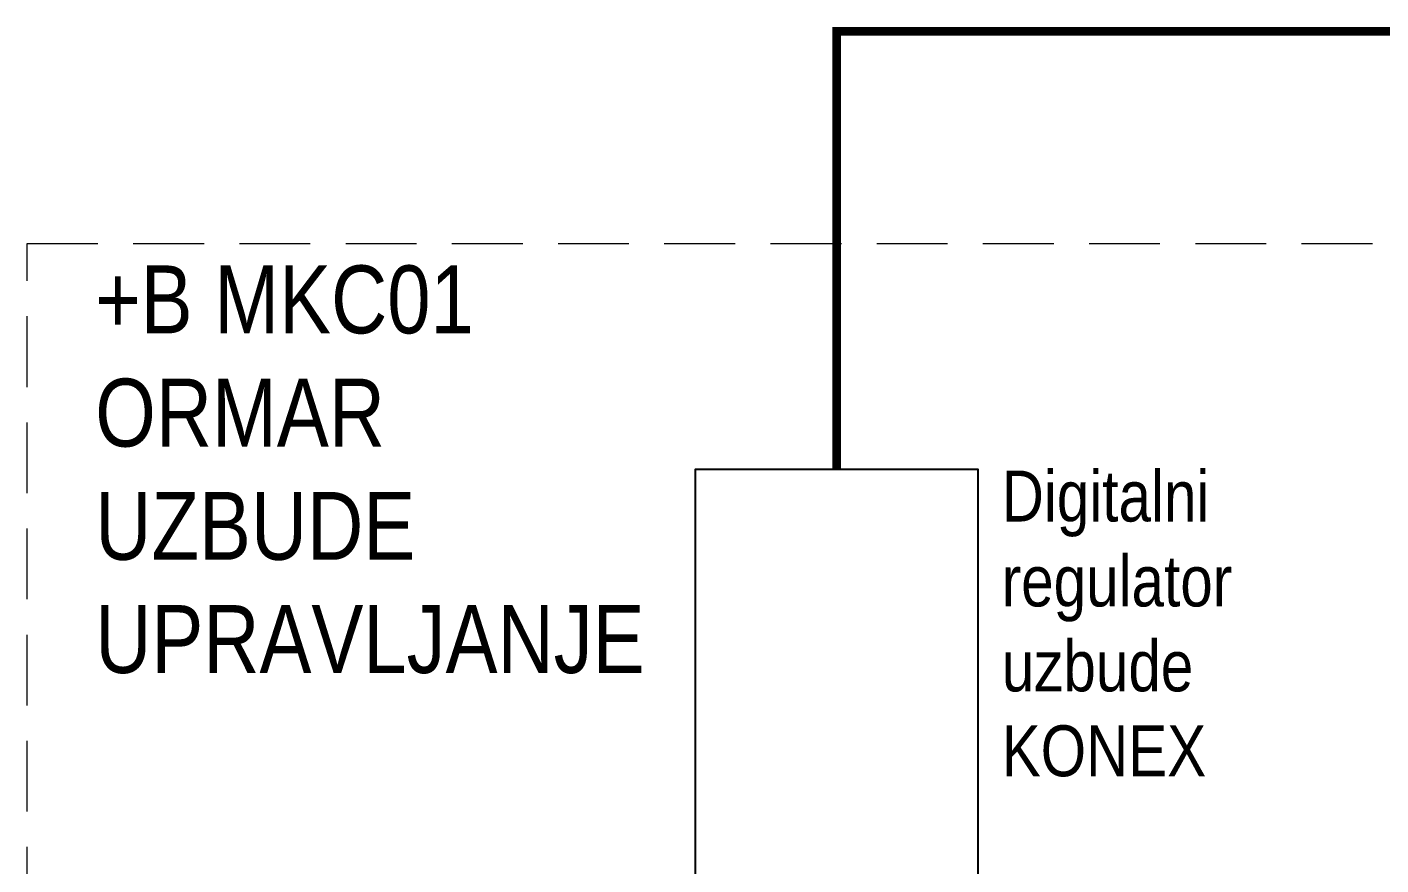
# Model space of a CAD drawing. Header units: inches. Extents: x 67248 to 85686, y -40174 to -31152.
# Drawn here: x 75192.3 to 75670.3, y -38496.7 to -38200.6 of the extents above; entities that cross this region are included whole.
import ezdxf

# ---------------------------------------------------------------- set-up
doc = ezdxf.new("R2010")
doc.units = ezdxf.units.IN
doc.header["$MEASUREMENT"] = 0
doc.linetypes.add('HIDDEN', pattern=[0.375, 0.25, -0.125])
doc.layers.add('SI-General', color=7, linetype='Continuous', lineweight=5)
doc.layers.add('SI-TOPOLOGY-Ethernet', color=7, linetype='Continuous', lineweight=13, true_color=0x3cf000)
doc.styles.add('OPIS', font='ARIALN.TTF')

msp = doc.modelspace()

# ---------------------------------------------------------------- linework, layer by layer
msp.add_lwpolyline([(75428.15, -38506.89), (75528.15, -38506.89), (75528.15, -38356.89), (75428.15, -38356.89)], close=True)
at = {"layer": 'SI-General', "color": 0, "linetype": 'HIDDEN', "ltscale": 100}
msp.add_lwpolyline([(75192.32, -38277.09), (75887.47, -38277.09), (75887.47, -39002.81), (75192.32, -39002.81)], close=True, dxfattribs=at)
at = {"layer": 'SI-TOPOLOGY-Ethernet', "const_width": 3}
msp.add_lwpolyline([(75478.15, -38356.89), (75478.15, -38202.09), (75937.47, -38202.09), (75937.47, -38796.12), (76504.97, -38796.12)], dxfattribs=at)

# ---------------------------------------------------------------- texts
at = {"layer": 'SI-General', "color": 0, "attachment_point": 1, "style": 'OPIS'}
for s, insert, char_height, width in [('{\\C256;+B MKC01\\PORMAR^JUZBUDE^JUPRAVLJANJE}', (75216.38, -38284.83), 24, 423.2532), ('{\\C256;Digitalni ^Jregulator^Juzbude^JKONEX}', (75536.45, -38357.31), 18, 150.3301)]:
    msp.add_mtext(s, dxfattribs=dict(at, insert=insert, char_height=char_height, width=width))

doc.saveas('drawing.dxf')
